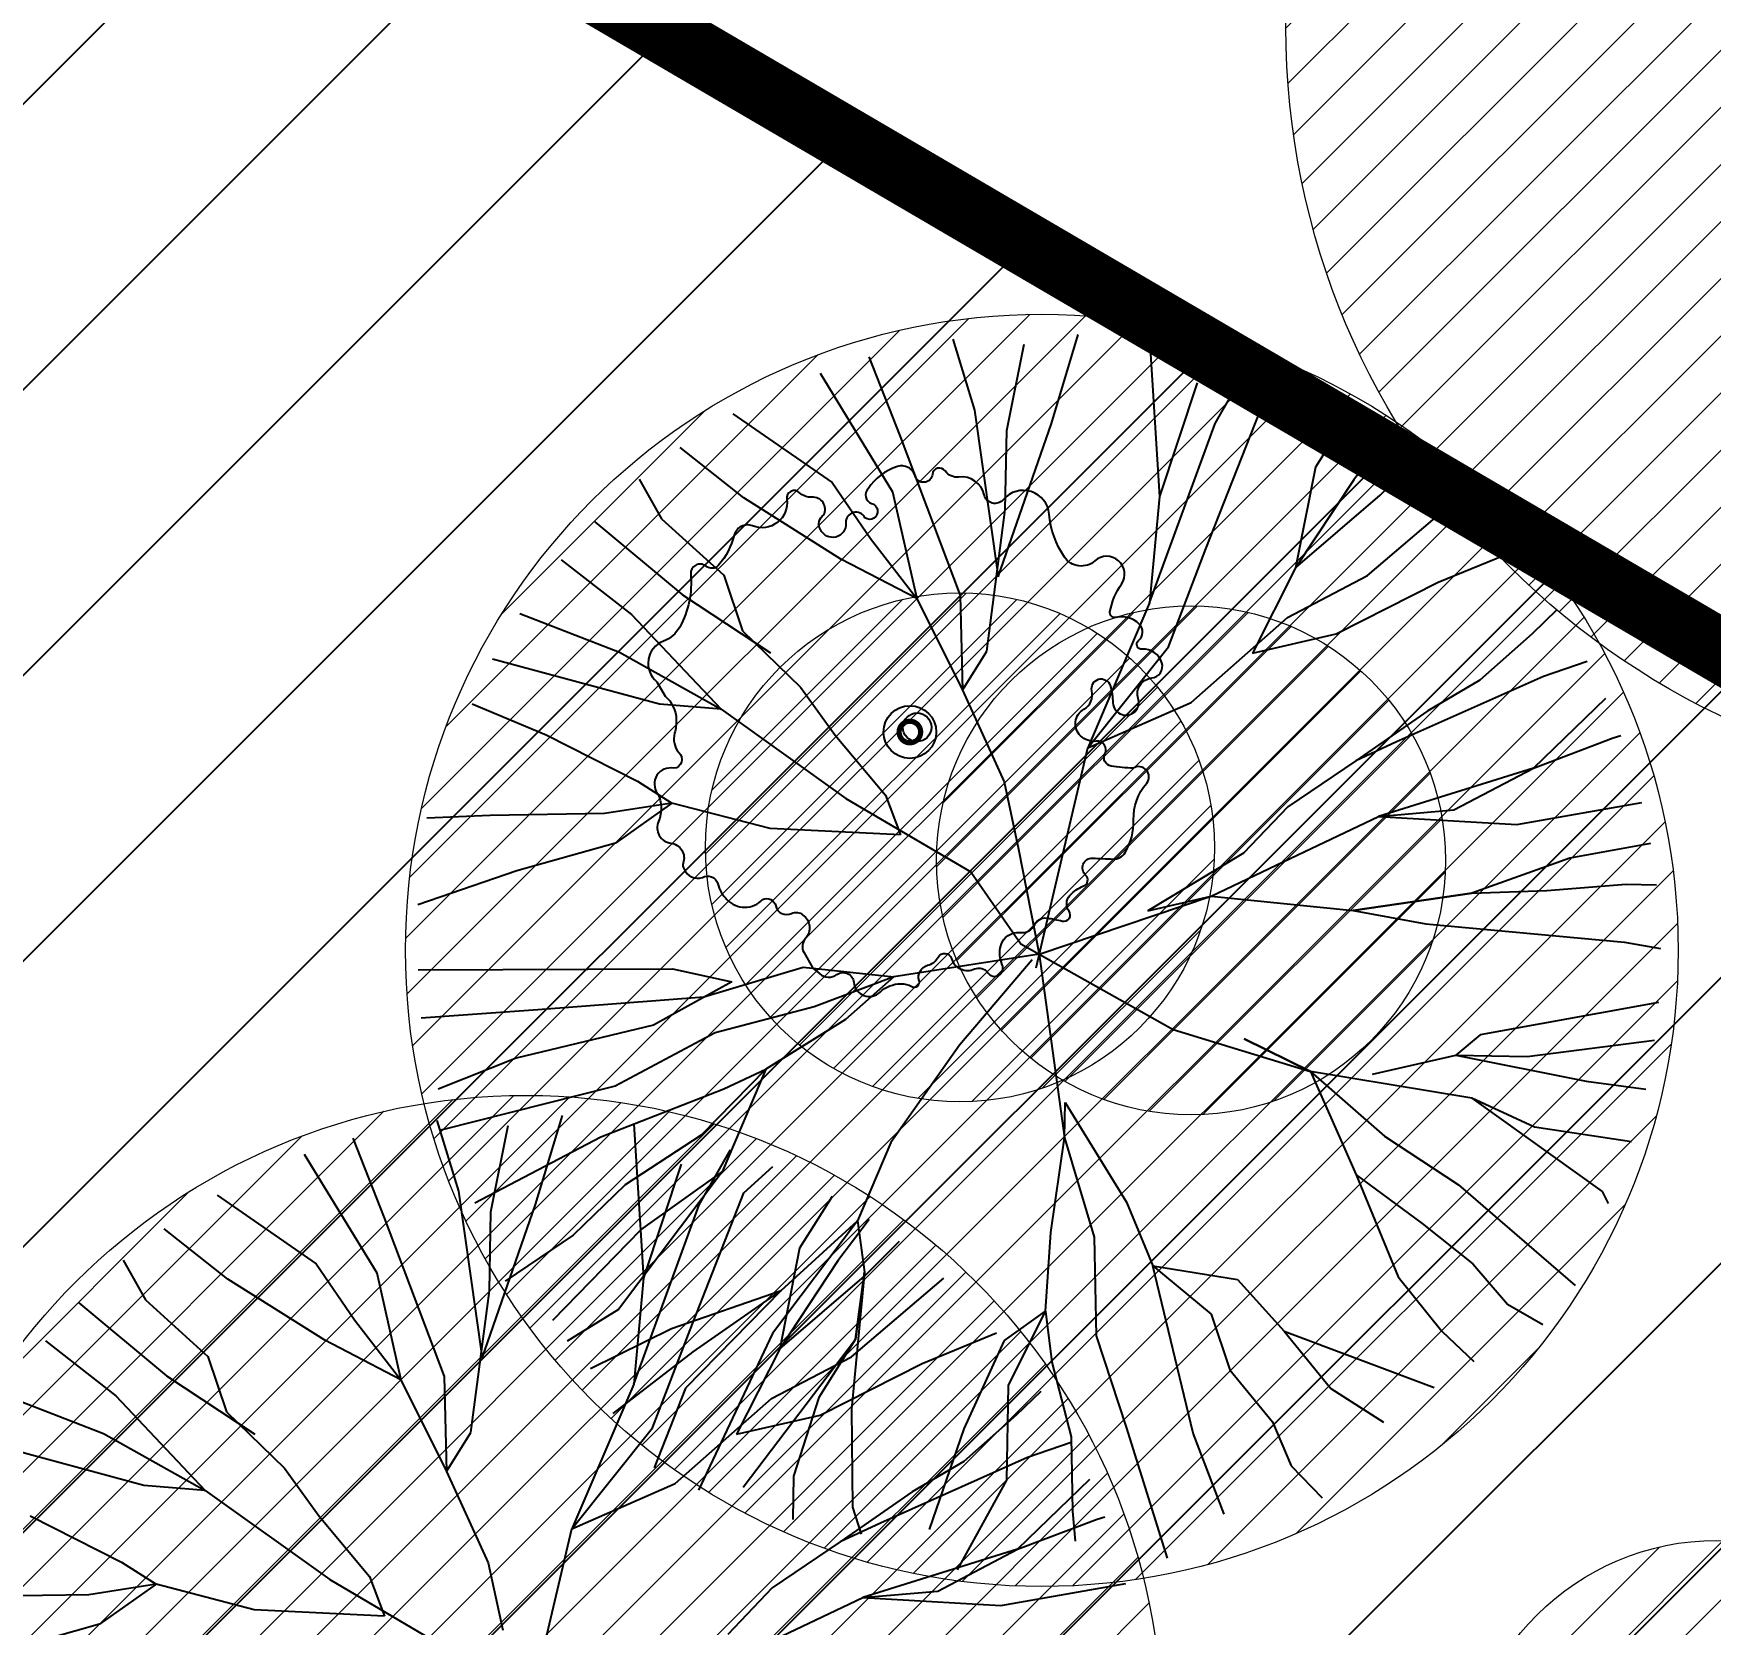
# Model space of a CAD drawing. Extents: x 352140 to 354978, y 6304672 to 6307963.
# Drawn here: x 352384.38 to 352397.56, y 6305941.98 to 6305954.48 of the extents above; entities that cross this region are included whole.
import ezdxf

# ---------------------------------------------------------------- set-up
doc = ezdxf.new("R2010")
doc.units = 0
doc.linetypes.add('CONTINUOS', pattern=[0])
doc.linetypes.add('DASHDOT', pattern=[1, 0.5, -0.25, 0, -0.25])
doc.layers.get('0').update_dxf_attribs({"linetype": 'CONTINUOUS'})
for name, color, linetype in [('02_Geo ext_Acotamiento', 7, 'CONTINUOUS'), ('03_Pav ext_Vereda HC', 42, 'CONTINUOUS'), ('03_S2_Pav ext_Borde vereda', 7, 'CONTINUOUS'), ('Paisajismo', 253, 'CONTINUOUS')]:
    doc.layers.add(name, color=color, linetype=linetype)
doc.layers.add('0_ASD_LINEA OFICIAL', color=253, linetype='DASHDOT', lineweight=20)
doc.layers.add('0_ASD_TOPOGRAFIA_ELEMENTOS', color=7, linetype='CONTINUOS', lineweight=5, true_color=0xbdbdbd)
doc.styles.add('ROMANS', font='romans.shx', dxfattribs={"width": 0.75})
doc.dimstyles.new('Principal', dxfattribs={"dimscale": 0, "dimtxt": 2, "dimasz": 2, "dimexe": 1, "dimexo": 1, "dimtad": 1, "dimrnd": 0.05, "dimzin": 1, "dimtxsty": 'ROMANS', "dimcen": 2.5, "dimclrt": 2, "dimaunit": 2, "dimadec": 0, "dimazin": 0, "dimtfac": 1, "dimtmove": 0, "dimatfit": 3, "dimfxl": 1, "dimfxlon": 1, "dimarcsym": 0})

# ---------------------------------------------------------------- blocks, each defined once
blk = doc.blocks.new('*D1198')
at = {"layer": '02_Geo ext_Acotamiento', "color": 0, "lineweight": -2, "transparency": 16777216}
blk.add_line((352276.2751045862, 6305950.453590345), (352270.2940694395, 6305949.519274759), dxfattribs=at)
at = {"layer": '02_Geo ext_Acotamiento', "color": 0, "transparency": 16777216}
blk.add_solid([(352270.2683459033, 6305949.68394436), (352270.3197929759, 6305949.354605158), (352269.3060518341, 6305949.364933541)], dxfattribs=at)
at = {"layer": '02_Geo ext_Acotamiento', "color": 2, "transparency": 16777216, "insert": (352273.6384944128, 6305950.96046438), "char_height": 1, "attachment_point": 5, "rotation": 8.878591050159262, "style": 'ROMANS'}
blk.add_mtext('R125,00', dxfattribs=at)
blk = doc.blocks.new('*D1275')
at = {"layer": '02_Geo ext_Acotamiento', "color": 0, "lineweight": -2, "transparency": 16777216}
blk.add_line((352265.4146312114, 6305940.601474353), (352259.5027200941, 6305939.299539646), dxfattribs=at)
at = {"layer": '02_Geo ext_Acotamiento', "color": 0, "transparency": 16777216}
blk.add_solid([(352259.466875284, 6305939.462306128), (352259.5385649044, 6305939.136773165), (352258.5261212075, 6305939.084470786)], dxfattribs=at)
at = {"layer": '02_Geo ext_Acotamiento', "color": 2, "transparency": 16777216, "insert": (352262.7517488985, 6305940.944537443), "char_height": 1, "attachment_point": 5, "rotation": 12.419567213945234, "style": 'ROMANS'}
blk.add_mtext('R137,50', dxfattribs=at)
blk = doc.blocks.new('A$C27410629')
at = {"true_color": 0x136734, "transparency": 33554559}
h = blk.add_hatch(dxfattribs=at)
h.set_pattern_fill('ANSI31', color=116, scale=0.5)
h.set_pattern_definition([(45, (-8759.562515186517, -519.1035735587502), (-1.122532015133644, 1.122532015133644), [])])
h.paths.add_polyline_path([(137.5068959888558, 1252.464406617455, 0.1176268807227723), (109.8147584422568, 1254.193915082657, 0.06692451075002814), (94.44469839795602, 1249.334472017372, 0.3153492887079504), (64.30173641118381, 1196.270282113329, 0.02268268711599586), (65.7292635223912, 1185.310127003227), (112.3603922077091, 1218.953454515778), (153.4782689701005, 1161.962272479494), (172.1053089193083, 1139.480769404351), (187.9579650288579, 1141.807885415954), (193.565073162812, 1120.465553675225), (224.197974734232, 1050.129297271156), (250.6203797236194, 989.4787086543838), (268.1526288855184, 972.7353945672494, 7.254700715645028e-06), (291.4898137452492, 983.2987389690225), (238.1945199318034, 1105.633967029937), (205.2934048173047, 1181.112163638985), (177.0531538182076, 1197.651557407602)])
at = {"layer": '0_ASD_LINEA OFICIAL', "ltscale": 8, "const_width": 0.5}
blk.add_lwpolyline([(137.5068959889312, 1252.464406617509), (177.0531538181858, 1197.651557407789), (205.2934048172829, 1181.112163639173), (238.1945199317815, 1105.633967030124), (279.3867585223161, 1122.912494985259), (245.5796072782432, 1209.119370970666)], dxfattribs=at)
blk.add_lwpolyline([(250.6203797236194, 989.4787086543838), (268.1526288854875, 972.7353945673531, 7.254700715664111e-06), (291.4898137452146, 983.2987389692971), (291.4898137452146, 983.2987389692971), (238.1945199318034, 1105.633967029937), (205.2934048173047, 1181.112163638985), (177.0531538182076, 1197.651557407602), (137.6146324061954, 1252.315079214)], format="xyb", dxfattribs=at)
blk = doc.blocks.new('1.0 - LO RECABARREN LOTEO PARQUE - VEGETACION EXISTENTE ETAPA MUNICIPAL__2024')
at = {"layer": 'Paisajismo'}
for p, q in [((352391.6032535574, 6305952.082006879), (352391.7730401289, 6305951.524352299)), ((352392.3786155063, 6305951.419510569), (352392.5885203256, 6305952.11985576)), ((352390.9429612244, 6305951.942131889), (352391.1881405273, 6305951.316867318)), ((352392.0267901549, 6305951.363049463), (352392.163736428, 6305952.042641534)), ((352393.1504546333, 6305952.051651023), (352393.2271173503, 6305950.844255731)), ((352390.5603326714, 6305951.815659542), (352391.1300027124, 6305950.882639382)), ((352393.6638090033, 6305951.418596901), (352393.9110892303, 6305951.849717214)), ((352393.5232505773, 6305951.737899113), (352393.2271173503, 6305950.844255731)), ((352394.0154366637, 6305951.511549276), (352394.2425592471, 6305951.718585654)), ((352389.8755000709, 6305951.494876612), (352390.6538151177, 6305950.954856102)), ((352391.7730401289, 6305951.524352299), (352391.9585909316, 6305950.213140807)), ((352391.9585909316, 6305950.213140807), (352392.3786155063, 6305951.419510569)), ((352393.1492801253, 6305950.008504761), (352393.6638090033, 6305951.418596901)), ((352393.591724749, 6305950.434264811), (352394.0154366637, 6305951.511549276)), ((352394.7094483913, 6305951.483291565), (352394.451850383, 6305951.076791135)), ((352391.1881405273, 6305951.316867318), (352391.6610132043, 6305950.067611639)), ((352392.0150850628, 6305950.743106767), (352392.0267901549, 6305951.363049463)), ((352394.9983905436, 6305951.304055761), (352394.7537559764, 6305950.977682969)), ((352389.9607228245, 6305950.834660536), (352389.4594746775, 6305951.23049614)), ((352394.961784384, 6305950.856995747), (352395.2371853567, 6305951.133534783)), ((352394.451850383, 6305951.076791135), (352394.2967093615, 6305950.285754851)), ((352389.1383340837, 6305950.982176108), (352389.3142006209, 6305950.670068705)), ((352390.6538151177, 6305950.954856102), (352390.955798356, 6305950.515040563)), ((352391.1300027124, 6305950.882639382), (352391.3192352894, 6305950.043057702)), ((352394.7537559764, 6305950.977682969), (352394.2967093615, 6305950.285754851)), ((352390.7227598582, 6305950.353234327), (352389.9607228245, 6305950.834660536)), ((352391.8699451911, 6305949.629552996), (352392.0150850628, 6305950.743106767)), ((352393.2271173503, 6305950.844255731), (352393.1492801253, 6305950.008504761)), ((352393.2271173503, 6305950.844255731), (352393.1492801253, 6305950.008504761)), ((352394.2967093615, 6305950.285754851), (352394.961784384, 6305950.856995747)), ((352394.8599398237, 6305950.224269848), (352395.5857389068, 6305950.841884291)), ((352388.7887984461, 6305950.646620194), (352389.4789952958, 6305950.073142486)), ((352389.3142006209, 6305950.670068705), (352389.8022899324, 6305950.226739313)), ((352390.955798356, 6305950.515040563), (352391.3192352894, 6305950.043057702)), ((352388.5261186416, 6305950.348004995), (352389.0788044222, 6305949.917235052)), ((352391.3192352894, 6305950.043057702), (352390.7227598582, 6305950.353234327)), ((352393.2979325014, 6305949.664607899), (352393.591724749, 6305950.434264811)), ((352395.4161854804, 6305950.171210197), (352396.0005802081, 6305950.410764736)), ((352389.8022899324, 6305950.226739313), (352389.9491865617, 6305949.789851957)), ((352394.2967093615, 6305950.285754851), (352393.9568997879, 6305949.614964732)), ((352394.233144874, 6305949.895014153), (352394.8599398237, 6305950.224269848)), ((352394.6140407342, 6305949.766020712), (352395.4161854804, 6305950.171210197)), ((352389.4789952958, 6305950.073142486), (352390.1713952909, 6305949.616382632)), ((352391.3192352894, 6305950.043057702), (352391.6779865475, 6305949.323094208)), ((352391.6610132043, 6305950.067611639), (352391.6779865475, 6305949.323094208)), ((352393.1492801253, 6305950.008504761), (352392.6623587201, 6305948.870394534)), ((352396.3470642166, 6305949.951026523), (352396.1544923549, 6305949.765713683)), ((352388.2009496132, 6305949.925885831), (352388.9841251905, 6305949.622023322)), ((352389.0788044222, 6305949.917235052), (352389.7823912901, 6305949.172837503)), ((352393.4758449757, 6305949.227132347), (352394.233144874, 6305949.895014153)), ((352389.9491865617, 6305949.789851957), (352390.4062563605, 6305949.347105652)), ((352393.9568997879, 6305949.614964732), (352394.6140407342, 6305949.766020712)), ((352396.1544923549, 6305949.765713683), (352395.744237709, 6305949.401362488)), ((352389.299173956, 6305949.212516255), (352387.9867882538, 6305949.566844682)), ((352388.9841251905, 6305949.622023322), (352389.7823912901, 6305949.172837503)), ((352391.6779865475, 6305949.323094208), (352391.8699451911, 6305949.629552996)), ((352392.6623587201, 6305948.870394534), (352393.2979325014, 6305949.664607899)), ((352396.5872482932, 6305949.549315928), (352396.2434520458, 6305949.431680647)), ((352396.2434520458, 6305949.431680647), (352395.0887164458, 6305948.91638895)), ((352390.4062563605, 6305949.347105652), (352390.6783942191, 6305948.969870252)), ((352391.6779865475, 6305949.323094208), (352392.0057219606, 6305948.603718911)), ((352395.744237709, 6305949.401362488), (352395.3363240426, 6305949.160997758)), ((352387.8271063795, 6305949.216958278), (352388.4066774107, 6305948.972496103)), ((352389.7823912901, 6305949.172837503), (352389.299173956, 6305949.212516255)), ((352389.7823912901, 6305949.172837503), (352390.7620849764, 6305948.47215965)), ((352392.6623587201, 6305948.870394534), (352393.4758449757, 6305949.227132347)), ((352395.3363240426, 6305949.160997758), (352394.7703975065, 6305948.768576181)), ((352396.7309088821, 6305949.259013602), (352396.1656096061, 6305948.711226266)), ((352388.4066774107, 6305948.972496103), (352389.124199665, 6305948.608669826)), ((352390.6783942191, 6305948.969870252), (352391.0728469974, 6305948.497299195)), ((352395.0887164458, 6305948.91638895), (352394.7703975065, 6305948.768576181)), ((352396.1656096061, 6305948.711226266), (352396.7906487606, 6305948.947488874)), ((352396.7906487606, 6305948.947488874), (352396.8512840676, 6305948.966423805)), ((352392.2573723254, 6305947.141583208), (352392.6623587201, 6305948.870394534)), ((352394.7703975065, 6305948.768576181), (352394.2360721456, 6305948.406567554)), ((352396.1656096061, 6305948.711226266), (352394.9483100295, 6305948.331103213)), ((352395.5388182264, 6305948.381970502), (352396.1656096061, 6305948.711226266)), ((352389.124199665, 6305948.608669826), (352389.3961330235, 6305948.435933459)), ((352391.0728469974, 6305948.497299195), (352391.1910651911, 6305948.184986571)), ((352392.0057219606, 6305948.603718911), (352392.1198433791, 6305948.074426726)), ((352389.3961330235, 6305948.435933459), (352388.8670749517, 6305948.352898915)), ((352389.3961330235, 6305948.435933459), (352388.9514303062, 6305948.121541219)), ((352390.1680652371, 6305948.235308775), (352389.3961330235, 6305948.435933459)), ((352390.7620849764, 6305948.47215965), (352391.744116121, 6305947.89547092)), ((352394.2360721456, 6305948.406567554), (352393.8878528578, 6305948.041045071)), ((352394.9483100295, 6305948.331103213), (352395.5388182264, 6305948.381970502)), ((352396.034541119, 6305948.268028818), (352397.0157950866, 6305948.440720993)), ((352387.9669751992, 6305948.338884025), (352387.4701071053, 6305948.317258333)), ((352388.8670749517, 6305948.352898915), (352387.9669751992, 6305948.338884025)), ((352391.1910651911, 6305948.184986571), (352390.1680652371, 6305948.235308775)), ((352394.2594832919, 6305948.003018737), (352394.9483100295, 6305948.331103213)), ((352394.9483100295, 6305948.331103213), (352396.034541119, 6305948.268028818)), ((352388.9514303062, 6305948.121541219), (352388.1761708189, 6305947.902659928)), ((352397.0856148161, 6305948.117886614), (352396.4501577716, 6305948.003310277)), ((352392.1198433791, 6305948.074426726), (352392.2823101342, 6305947.248038061)), ((352393.8878528578, 6305948.041045071), (352393.1346497341, 6305947.590142821)), ((352393.6332736237, 6305947.7047616), (352394.2594832919, 6305948.003018737)), ((352396.4501577716, 6305948.003310277), (352395.6816145106, 6305947.728103654)), ((352388.1761708189, 6305947.902659928), (352387.4000298234, 6305947.637090896)), ((352391.744116121, 6305947.89547092), (352392.1368131524, 6305947.329909366)), ((352392.2823101342, 6305947.248038061), (352393.6332736237, 6305947.7047616)), ((352393.1346497341, 6305947.590142821), (352393.6332736237, 6305947.7047616)), ((352393.6332736237, 6305947.7047616), (352394.748157836, 6305947.590685314)), ((352394.748157836, 6305947.590685314), (352395.6816145106, 6305947.728103654)), ((352395.6816145106, 6305947.728103654), (352394.748157836, 6305947.590685314)), ((352395.6816145106, 6305947.728103654), (352396.271537426, 6305947.747972383)), ((352396.271537426, 6305947.747972383), (352396.8930650867, 6305947.798253994)), ((352396.8930650867, 6305947.798253994), (352397.1331453651, 6305947.793721058)), ((352394.748157836, 6305947.590685314), (352395.3187814317, 6305947.487577535)), ((352395.3187814317, 6305947.487577535), (352396.8816409535, 6305947.341309415)), ((352392.1368131524, 6305947.329909366), (352393.3342140869, 6305946.656130604)), ((352396.8816409535, 6305947.341309415), (352397.1635289127, 6305947.293596908)), ((352392.2823101342, 6305947.248038061), (352391.1389765708, 6305947.069675907)), ((352392.2275269456, 6305947.204163344), (352391.6563295503, 6305946.532767752)), ((352392.2823101342, 6305947.248038061), (352392.4803478246, 6305945.804022172)), ((352387.4024011508, 6305947.126133619), (352389.4001016713, 6305947.132289011)), ((352389.4001016713, 6305947.132289011), (352389.8655214973, 6305947.030093979)), ((352389.6466164443, 6305946.91180316), (352390.4267422566, 6305947.145140178)), ((352390.4267422566, 6305947.145140178), (352391.1389765708, 6305947.069675907)), ((352391.1389765708, 6305947.069675907), (352390.5139409378, 6305946.833410644)), ((352391.1389765708, 6305947.069675907), (352390.7603266215, 6305946.735735002)), ((352391.1389765708, 6305947.069675907), (352391.1389765708, 6305947.069675907)), ((352389.8655214973, 6305947.030093979), (352389.2515724766, 6305946.691406683)), ((352387.4264436741, 6305946.7491059), (352388.3415293354, 6305946.812411157)), ((352388.3415293354, 6305946.812411157), (352389.6466164443, 6305946.91180316)), ((352390.5139409378, 6305946.833410644), (352389.734400407, 6305946.631072183)), ((352397.1489558665, 6305946.868391268), (352395.7462978732, 6305946.615484207)), ((352389.2515724766, 6305946.691406683), (352388.1717628966, 6305946.431571629)), ((352390.7603266215, 6305946.735735002), (352390.1323647277, 6305946.344484711)), ((352393.3342140869, 6305946.656130604), (352394.4139856307, 6305946.325660372)), ((352389.734400407, 6305946.631072183), (352388.9507631012, 6305946.211754166)), ((352391.6563295503, 6305946.532767752), (352391.114395872, 6305945.767795982)), ((352393.8913653618, 6305946.583594441), (352394.4139856307, 6305946.325660372)), ((352394.4139856307, 6305946.325660372), (352393.8913653618, 6305946.583594441)), ((352395.7462978732, 6305946.615484207), (352395.5563391483, 6305946.455607397)), ((352396.1169584098, 6305946.445022384), (352397.1165767625, 6305946.571104872)), ((352388.1717628966, 6305946.431571629), (352387.5595762796, 6305946.186258961)), ((352394.8991976064, 6305946.304551428), (352395.5563391483, 6305946.455607397)), ((352395.5563391483, 6305946.455607397), (352396.5806158237, 6305946.249452287)), ((352395.5563391483, 6305946.455607397), (352396.1169584098, 6305946.445022384)), ((352390.1323647277, 6305946.344484711), (352389.6261325695, 6305945.826905378)), ((352390.1323647277, 6305946.344484711), (352389.7905950451, 6305945.536985156)), ((352389.8029360158, 6305946.190606205), (352390.1323647277, 6305946.344484711)), ((352395.6822007053, 6305946.11566541), (352394.4139856307, 6305946.325660372)), ((352394.4139856307, 6305946.325660372), (352394.7709811908, 6305945.512708968)), ((352394.4139856307, 6305946.325660372), (352394.9939592492, 6305945.818579489)), ((352388.9507631012, 6305946.211754166), (352387.5789586267, 6305945.865557917)), ((352388.8377183828, 6305945.811847233), (352389.8029360158, 6305946.190606205)), ((352396.5806158237, 6305946.249452287), (352397.0469728178, 6305946.186736085)), ((352392.4803478246, 6305945.804022172), (352392.485615114, 6305946.082996257)), ((352392.485615114, 6305946.082996257), (352392.967270192, 6305945.298698183)), ((352395.6822007053, 6305946.11566541), (352396.704463085, 6305945.383092945)), ((352396.1743867915, 6305945.889315573), (352395.6822007053, 6305946.11566541)), ((352387.5493258578, 6305945.942026667), (352387.7191124293, 6305945.384372087)), ((352387.9728624553, 6305945.223069252), (352388.1098087284, 6305945.902661323)), ((352388.3246878068, 6305945.279530358), (352388.534592626, 6305945.979875548)), ((352389.0965269337, 6305945.911670811), (352389.1731896507, 6305944.704275519)), ((352396.9356198005, 6305945.773222303), (352396.1743867915, 6305945.889315573)), ((352386.8890335248, 6305945.802151677), (352387.1342128278, 6305945.176887106)), ((352387.8464970072, 6305945.293468233), (352388.8377183828, 6305945.811847233)), ((352389.6261325695, 6305945.826905378), (352389.0291865693, 6305945.435069477)), ((352391.114395872, 6305945.767795982), (352390.8545493492, 6305945.152538422)), ((352392.3732504527, 6305945.06184731), (352392.4803478246, 6305945.804022172)), ((352392.4803478246, 6305945.804022172), (352392.7138614723, 6305945.024409237)), ((352394.9939592492, 6305945.818579489), (352395.5762703261, 6305945.43548773)), ((352386.5064049719, 6305945.67567933), (352387.0760750128, 6305944.74265917)), ((352389.4693228777, 6305945.597918901), (352389.1731896507, 6305944.704275519)), ((352389.6098813037, 6305945.278616689), (352389.8571615307, 6305945.709737002)), ((352389.7905950451, 6305945.536985156), (352388.975669174, 6305944.454830951)), ((352389.151083619, 6305945.082021046), (352389.7905950451, 6305945.536985156)), ((352389.9615089641, 6305945.371569064), (352390.1886315476, 6305945.578605442)), ((352394.7709811908, 6305945.512708968), (352395.1028180836, 6305944.712775472)), ((352394.7709811908, 6305945.512708968), (352395.2912604311, 6305945.130785839)), ((352385.8215723714, 6305945.3548964), (352386.5998874181, 6305944.814875891)), ((352387.7191124293, 6305945.384372087), (352387.904663232, 6305944.073160595)), ((352389.0291865693, 6305945.435069477), (352388.6183466424, 6305945.039719724)), ((352389.5377970494, 6305944.294284599), (352389.9615089641, 6305945.371569064)), ((352390.6555206917, 6305945.343311353), (352390.3979226834, 6305944.936810923)), ((352395.5762703261, 6305945.43548773), (352396.492172908, 6305944.642990665)), ((352396.704463085, 6305945.383092945), (352396.7534568571, 6305945.28915589)), ((352387.904663232, 6305944.073160595), (352388.3246878068, 6305945.279530358)), ((352387.9611573632, 6305944.603126555), (352387.9728624553, 6305945.223069252)), ((352389.0953524258, 6305943.86852455), (352389.6098813037, 6305945.278616689)), ((352392.967270192, 6305945.298698183), (352393.1750280948, 6305944.798645078)), ((352385.9067951249, 6305944.694680324), (352385.4055469779, 6305945.090515928)), ((352387.1342128278, 6305945.176887106), (352387.6070855047, 6305943.927631428)), ((352388.4600054412, 6305944.371159684), (352389.151083619, 6305945.082021046)), ((352390.8545493492, 6305945.152538422), (352390.1862039273, 6305944.265920165)), ((352390.254677088, 6305944.605717494), (352390.8545493492, 6305945.152538422)), ((352390.9444628441, 6305945.164075549), (352390.6998282768, 6305944.837702757)), ((352390.8545493492, 6305945.152538422), (352390.9089764383, 6305944.748406583)), ((352395.2912604311, 6305945.130785839), (352395.6886359493, 6305944.813202464)), ((352388.6183466424, 6305945.039719724), (352388.0840212815, 6305944.677711095)), ((352390.3979226834, 6305944.936810923), (352390.242781662, 6305944.145774639)), ((352390.9078566845, 6305944.717015536), (352391.1832576572, 6305944.993554572)), ((352392.3305259456, 6305944.442492875), (352392.3732504527, 6305945.06184731)), ((352392.7138614723, 6305945.024409237), (352392.7302460129, 6305944.248895904)), ((352385.0844063842, 6305944.842195896), (352385.2602729214, 6305944.530088494)), ((352386.5998874181, 6305944.814875891), (352386.9018706564, 6305944.375060352)), ((352390.6998282768, 6305944.837702757), (352390.242781662, 6305944.145774639)), ((352395.6886359493, 6305944.813202464), (352395.9619442731, 6305944.497959002)), ((352386.6688321586, 6305944.213254116), (352385.9067951249, 6305944.694680324)), ((352387.0760750128, 6305944.74265917), (352387.2653075898, 6305943.903077491)), ((352389.1731896507, 6305944.704275519), (352389.0953524258, 6305943.86852455)), ((352389.1731896507, 6305944.704275519), (352389.0953524258, 6305943.86852455)), ((352390.242781662, 6305944.145774639), (352390.9078566845, 6305944.717015536)), ((352390.8060121241, 6305944.084289636), (352391.5318112072, 6305944.701904079)), ((352390.9089764383, 6305944.748406583), (352390.8069384114, 6305943.672993354)), ((352390.836991735, 6305944.222625669), (352390.9089764383, 6305944.748406583)), ((352390.9089764383, 6305944.748406583), (352390.836991735, 6305944.222625669)), ((352393.4905957063, 6305943.482211557), (352393.1750280948, 6305944.798645078)), ((352393.1750280948, 6305944.798645078), (352393.1750280948, 6305944.798645078)), ((352393.1750280948, 6305944.798645078), (352393.8405425097, 6305944.689904881)), ((352393.1750280948, 6305944.798645078), (352393.6332720264, 6305944.417895823)), ((352393.8405425097, 6305944.689904881), (352394.2067961434, 6305944.286006495)), ((352395.1028180836, 6305944.712775472), (352395.4452723115, 6305944.285974897)), ((352387.8160174916, 6305943.489572784), (352387.9611573632, 6305944.603126555)), ((352389.3934895758, 6305944.306830685), (352390.254677088, 6305944.605717494)), ((352390.254677088, 6305944.605717494), (352389.5014702999, 6305943.837753232)), ((352389.5629240898, 6305944.12264799), (352390.254677088, 6305944.605717494)), ((352384.7348707466, 6305944.506639983), (352385.4250675963, 6305943.933162274)), ((352385.2602729214, 6305944.530088494), (352385.7483622328, 6305944.086759102)), ((352388.975669174, 6305944.454830951), (352388.5737153013, 6305944.205548896)), ((352392.0088326857, 6305944.210746629), (352392.3305259456, 6305944.442492875)), ((352392.0402487613, 6305943.858816897), (352392.3305259456, 6305944.442492875)), ((352392.3305259456, 6305944.442492875), (352392.3794938176, 6305944.040284798)), ((352393.6332720264, 6305944.417895823), (352393.7801686068, 6305943.981005876)), ((352395.9619442731, 6305944.497959002), (352396.2381789068, 6305944.337703161)), ((352386.9018706564, 6305944.375060352), (352387.2653075898, 6305943.903077491)), ((352388.7566220452, 6305943.991928088), (352389.3934895758, 6305944.306830685)), ((352389.2440048018, 6305943.524627687), (352389.5377970494, 6305944.294284599)), ((352394.2067961434, 6305944.286006495), (352395.3854229169, 6305943.84181648)), ((352394.2067961434, 6305944.286006495), (352394.5721682939, 6305943.835421666)), ((352395.4452723115, 6305944.285974897), (352395.6978148941, 6305944.04768732)), ((352384.472190942, 6305944.208024783), (352385.0248767227, 6305943.77725484)), ((352387.2653075898, 6305943.903077491), (352386.6688321586, 6305944.213254116)), ((352390.1862039273, 6305944.265920165), (352389.6044755725, 6305943.036578922)), ((352389.954108405, 6305943.058593489), (352390.836991735, 6305944.222625669)), ((352390.836991735, 6305944.222625669), (352390.5490555792, 6305943.762938747)), ((352391.3622577809, 6305944.031229985), (352391.9466525086, 6305944.270784524)), ((352391.6919410267, 6305943.516171823), (352392.0088326857, 6305944.210746629)), ((352392.7302460129, 6305944.248895904), (352392.9649266045, 6305943.531277566)), ((352385.7483622328, 6305944.086759102), (352385.8952588622, 6305943.649871745)), ((352388.9332064491, 6305943.638407197), (352389.5629240898, 6305944.12264799)), ((352390.242781662, 6305944.145774639), (352389.9029720884, 6305943.47498452)), ((352390.1792171745, 6305943.755033941), (352390.8060121241, 6305944.084289636)), ((352390.5601130347, 6305943.6260405), (352391.3622577809, 6305944.031229985)), ((352392.3794938176, 6305944.040284798), (352392.5319893206, 6305943.453607411)), ((352385.4250675963, 6305943.933162274), (352386.1174675914, 6305943.476402421)), ((352387.2653075898, 6305943.903077491), (352387.6240588479, 6305943.183113996)), ((352387.6070855047, 6305943.927631428), (352387.6240588479, 6305943.183113996)), ((352393.7801686068, 6305943.981005876), (352394.1137530205, 6305943.571603288)), ((352384.1470219137, 6305943.785905619), (352384.9301974909, 6305943.48204311)), ((352385.0248767227, 6305943.77725484), (352385.7284635905, 6305943.032857291)), ((352389.0953524258, 6305943.86852455), (352388.6084310206, 6305942.730414323)), ((352389.5014702999, 6305943.837753232), (352389.2559786703, 6305943.211886258)), ((352389.4219172762, 6305943.087152136), (352390.1792171745, 6305943.755033941)), ((352390.5490555792, 6305943.762938747), (352390.3512444139, 6305943.146509904)), ((352392.0262026407, 6305943.114885141), (352392.0402487613, 6305943.858816897)), ((352392.293136517, 6305943.811046311), (352392.1005646553, 6305943.625733471)), ((352394.5721682939, 6305943.835421666), (352394.9877849465, 6305943.570703123)), ((352385.8952588622, 6305943.649871745), (352386.3523286609, 6305943.20712544)), ((352389.9029720884, 6305943.47498452), (352390.5601130347, 6305943.6260405)), ((352390.8069384114, 6305943.672993354), (352390.8157523559, 6305942.902212993)), ((352392.1005646553, 6305943.625733471), (352391.6903100095, 6305943.261382276)), ((352387.6240588479, 6305943.183113996), (352387.8160174916, 6305943.489572784)), ((352388.6084310206, 6305942.730414323), (352389.2440048018, 6305943.524627687)), ((352391.4200054923, 6305942.727340726), (352391.6919410267, 6305943.516171823)), ((352392.9649266045, 6305943.531277566), (352393.2868094473, 6305942.501929624)), ((352394.1137530205, 6305943.571603288), (352394.2624053965, 6305943.227706428)), ((352385.2452462565, 6305943.072536043), (352383.9328605542, 6305943.42686447)), ((352384.9301974909, 6305943.48204311), (352385.7284635905, 6305943.032857291)), ((352392.5333205936, 6305943.409335716), (352392.1895243462, 6305943.291700435)), ((352392.5319893206, 6305943.453607411), (352392.5443298512, 6305942.869575848)), ((352393.7356461539, 6305942.847082694), (352393.4905957063, 6305943.482211557)), ((352392.1895243462, 6305943.291700435), (352391.0347887462, 6305942.776408738)), ((352391.6903100095, 6305943.261382276), (352391.2823963431, 6305943.021017546)), ((352394.2624053965, 6305943.227706428), (352394.5058647708, 6305942.975043176)), ((352386.3523286609, 6305943.20712544), (352386.6244665196, 6305942.82989004)), ((352387.6240588479, 6305943.183113996), (352387.9517942611, 6305942.463738699)), ((352390.3512444139, 6305943.146509904), (352390.3448066596, 6305942.805543878)), ((352391.640526086, 6305942.408979722), (352392.0262026407, 6305943.114885141)), ((352392.6769811825, 6305943.11903339), (352392.1116819066, 6305942.571246054)), ((352385.7284635905, 6305943.032857291), (352385.2452462565, 6305943.072536043)), ((352385.7284635905, 6305943.032857291), (352386.7081572768, 6305942.332179438)), ((352388.6084310206, 6305942.730414323), (352389.4219172762, 6305943.087152136)), ((352391.2823963431, 6305943.021017546), (352390.716469807, 6305942.62859597)), ((352384.3527497111, 6305942.832515891), (352385.0702719655, 6305942.468689614)), ((352386.6244665196, 6305942.82989004), (352387.0189192978, 6305942.357318983)), ((352390.8157523559, 6305942.902212993), (352390.8818633955, 6305942.690797394)), ((352392.5443298512, 6305942.869575848), (352392.5632810254, 6305942.635698694)), ((352388.2034446258, 6305941.001602996), (352388.6084310206, 6305942.730414323)), ((352391.0347887462, 6305942.776408738), (352390.716469807, 6305942.62859597)), ((352392.1116819066, 6305942.571246054), (352392.736721061, 6305942.807508662)), ((352392.736721061, 6305942.807508662), (352392.797356368, 6305942.826443593)), ((352390.716469807, 6305942.62859597), (352390.182144446, 6305942.266587342)), ((352392.1116819066, 6305942.571246054), (352390.8943823299, 6305942.191123001)), ((352391.4848905269, 6305942.24199029), (352392.1116819066, 6305942.571246054)), ((352385.0702719655, 6305942.468689614), (352385.342205324, 6305942.295953247)), ((352387.9517942611, 6305942.463738699), (352388.0659156795, 6305941.934446514)), ((352386.7081572768, 6305942.332179438), (352387.6901884215, 6305941.755490708)), ((352387.0189192978, 6305942.357318983), (352387.1371374915, 6305942.045006359)), ((352384.8131472521, 6305942.212918703), (352383.9130474997, 6305942.198903813)), ((352385.342205324, 6305942.295953247), (352384.8131472521, 6305942.212918703)), ((352385.342205324, 6305942.295953247), (352384.8975026067, 6305941.981561007)), ((352386.1141375375, 6305942.095328563), (352385.342205324, 6305942.295953247)), ((352390.182144446, 6305942.266587342), (352389.8339251582, 6305941.901064859)), ((352390.2055555924, 6305941.863038525), (352390.8943823299, 6305942.191123001)), ((352390.8943823299, 6305942.191123001), (352391.4848905269, 6305942.24199029)), ((352390.8943823299, 6305942.191123001), (352391.9806134194, 6305942.128048606)), ((352391.9806134194, 6305942.128048606), (352392.961867387, 6305942.300740781)), ((352387.1371374915, 6305942.045006359), (352386.1141375375, 6305942.095328563)), ((352384.8975026067, 6305941.981561007), (352384.1222431193, 6305941.762679717))]:
    blk.add_line(p, q, dxfattribs=at)
blk.add_lwpolyline([(352389.4104069421, 6305948.709048223, 0.6955138808254504), (352389.2832626412, 6305948.511221628, -0.2255392695261671), (352389.289865396, 6305948.291489495, 0.5023494505905932), (352389.3871165366, 6305948.120622152, -0.4802749798689741), (352389.483782104, 6305947.964012728, 0.2369436236332957), (352389.4924935192, 6305947.91703477, 0.4029220979436825), (352389.635235634, 6305947.851026223, -0.4962347819388703), (352389.7550718766, 6305947.802389452, 0.1330338275736444), (352389.8281894314, 6305947.677167805, 0.4353336477773261), (352390.1077947379, 6305947.678015962, -0.488569705754358), (352390.2113069736, 6305947.628089044, 0.4877439821970214), (352390.3345069747, 6305947.568463491, -0.3064517291622678), (352390.4251650756, 6305947.555905958, -0.4404889238843586), (352390.4442120579, 6305947.370300306, 0.3123225526643463), (352390.4311193767, 6305947.26362547), (352390.5032503753, 6305947.139443467), (352390.5567407371, 6305947.093880679, 0.3429802734791328), (352390.6922251681, 6305947.087817801, -0.5785323296805363), (352390.8252219174, 6305947.026359378, 0.6300173216114966), (352391.0315679302, 6305946.949291267, -0.1920488457721681), (352391.1949878266, 6305947.015983971, -0.1326435008275975), (352391.2803676822, 6305946.99365923, 0.6849446094927193), (352391.3379980472, 6305947.040415679, -0.4348947291285878), (352391.4050826087, 6305947.160759947, 0.2107458944292428), (352391.4881694913, 6305947.224876042, -0.6667196941430846), (352391.5925818552, 6305947.214037356, 0.4552825967630862), (352391.7740218918, 6305947.131912298, -0.3679200206596655), (352391.8776080948, 6305947.102611764, 0.917061909416553), (352391.9914829236, 6305947.165350109, -0.1703201580452949), (352391.9796203729, 6305947.313892323, -0.3732936591978551), (352392.1323689109, 6305947.418065406, 0.3201129635327479), (352392.2462439725, 6305947.480808952, -0.32461764455728), (352392.3410952598, 6305947.532066048, -0.03059908035469733), (352392.4634296174, 6305947.508092814, 0.7055094901218709), (352392.5162795607, 6305947.585899754, -0.35198711862231), (352392.5217879973, 6305947.708994325, -0.1212513383006052), (352392.6300562434, 6305947.784321317, 0.5577729805880737), (352392.6462275367, 6305947.869941092, -0.7023121868799062), (352392.7015474608, 6305948.003139161, 0.001339907904123736), (352392.8616622488, 6305947.995974083, 0.275423555243933), (352392.9565137686, 6305948.04723638, 0.1418842295236193), (352393.0234997186, 6305948.303253467, -0.1856927754473269), (352393.126449424, 6305948.593157444, 0.8459007909094233), (352393.0203988986, 6305948.709431922, -0.02745243548026231), (352392.8465892883, 6305948.72680274, -0.5119379484649169), (352392.7982972926, 6305948.821874514, 0.596256859583382), (352392.7300243744, 6305948.921880966, -0.2187177468460145), (352392.6065965826, 6305948.963760496, -0.5045528366389146), (352392.6321144906, 6305949.17268327, 0.3334319147407092), (352392.6956221439, 6305949.317837343, -0.9602014126133943), (352392.8399098212, 6305949.360547232, -0.04844612515806811), (352392.8610446549, 6305949.223256563, 0.6912746304000336), (352393.0435864716, 6305949.165752498, 0.2494638868365608), (352393.0600329192, 6305949.257521025, -0.4778354515831), (352393.1659996911, 6305949.419294442, 0.4744669162122206), (352393.2454079323, 6305949.539082023, 0.3503970268230338), (352393.0896998005, 6305949.644720676, -0.7342361487065922), (352393.0619415759, 6305949.713802259, 0.4464999196021542), (352393.067725632, 6305949.843055975, 0.2563064467709742), (352392.8849084285, 6305949.894406091, -0.5406678664223364), (352392.8375756558, 6305949.939693329, -0.1041829534316712), (352392.927548375, 6305950.157684132, 0.8865416087823877), (352392.7197270488, 6305950.339660516, -0.4543477162668304), (352392.4803812603, 6305950.368875177, -0.1277218174663274), (352392.3597783186, 6305950.707292482, 0.6645801817689291), (352392.0008612412, 6305950.822029869, -0.6170445899004038), (352391.8482812098, 6305950.859694338, 0.3858694307195007), (352391.6508471208, 6305950.998036784, -0.2771674087304286), (352391.5419297219, 6305951.04607991, 0.6946149022919148), (352391.4420223929, 6305951.019714157, -0.8266017702726247), (352391.3057205352, 6305951.007314798, 0.4228837804392593), (352391.1671169706, 6305951.081356667, 0.1717680331395376), (352390.9371547853, 6305950.906633182, 0.5309331623980181), (352390.9636416725, 6305950.791119128, -1.218169247984725), (352390.9122065003, 6305950.677730954, 0.8343303741564642), (352390.7624073181, 6305950.636902991, -0.8521783861566744), (352390.5631744238, 6305950.587042333, -0.4254185961195224), (352390.5885458508, 6305950.700216252, 0.5918431344303124), (352390.4960751321, 6305950.840033106, -0.2182401514369128), (352390.3989219051, 6305950.875212037, 0.7173661333998489), (352390.2979130286, 6305950.824230489, -0.5781130057951823), (352390.0293614879, 6305950.61423102, 0.455114675384683), (352389.8841477065, 6305950.540557329, -0.1156325677754268), (352389.7625608803, 6305950.305482427, -0.4131706264212049), (352389.6634797121, 6305950.29757852, 0.6723122281853189), (352389.5434385599, 6305950.235116113, -0.1500923615976875), (352389.4569762083, 6305949.819621468, -0.1782991698656411), (352389.3285826403, 6305949.708192235, 0.5797560862021608), (352389.2777600881, 6305949.389426981), (352389.3423359459, 6305949.276857085, -0.2101937830600406), (352389.4299906919, 6305949.091918326, -0.07462556969435563), (352389.4170013919, 6305948.984848278, 0.2444373572310269), (352389.4494669655, 6305948.832359003, -0.6590784775172888), (352389.4104069421, 6305948.709048223, 0.6955138808254504)], format="xyb", close=True, dxfattribs=at)
at = {"layer": 'Paisajismo', "ltscale": 0.3, "const_width": 0.04097239586241556}
blk.add_lwpolyline([(352391.1905886082, 6305949.034128771), (352391.190586174, 6305949.03412421, 0.7774595610597398), (352391.3118100004, 6305948.923572885, 1.286240532831135), (352391.190586174, 6305949.03412421)], format="xyb", dxfattribs=at)
at = {"layer": 'Paisajismo'}
for centre, radius in [((352391.26525969, 6305948.994267642), 0.2069395611995712), ((352391.3221826848, 6305949.031849107), 0.1123241374474398)]:
    blk.add_circle(centre, radius, dxfattribs=at)

msp = doc.modelspace()

# ---------------------------------------------------------------- hatches: boundary and pattern name
at = {"layer": '03_Pav ext_Vereda HC'}
h = msp.add_hatch(dxfattribs=at)
h.set_pattern_fill('DOTS', color=256, scale=0.2, style=0)
h.set_pattern_definition([(0, (0, 0), (0.15875, 0.3175), [0, -0.3175])])
h.paths.add_polyline_path([(352533.7781987465, 6305988.647630177, 0.001234498587345054), (352535.675126165, 6305989.286498093), (352535.0273047538, 6305991.17866681, -0.001236873237655371), (352533.135689451, 6305990.541615871, -0.02053009870907239), (352503.8853697219, 6305981.940228953), (352503.2840382411, 6305984.518491437), (352499.4039184833, 6305983.544208242), (352499.9993888386, 6305980.991075858, -0.008887102906639828), (352487.1047705442, 6305978.156272031, -0.01455549524336389), (352464.6282001356, 6305974.170378275, -0.008990183444713605), (352459.9926205119, 6305973.570179023), (352460.1984365283, 6305971.58073849, 0.009019331760126793), (352464.9206284034, 6305972.191872346, 0.01455169346436648), (352487.5052945014, 6305976.196778146, 0.03211359260083807)])
h.paths.add_polyline_path([(352453.0159213872, 6305972.983824089, -0.006800505392013569), (352449.4833227422, 6305972.830716716, -0.009066641678675507), (352444.7696182578, 6305972.776126778), (352444.5771080579, 6305970.777466943, 0.01638310348206576), (352453.2219476647, 6305970.992351152)])
h.paths.add_polyline_path([(352389.6460369565, 6305991.879874823, -0.01753322086345317), (352376.9513572304, 6305998.31509122), (352352.1532079588, 6306011.99899601, 0.04440363374849853), (352342.0535807689, 6306016.089608755, 0.1133237876608219), (352314.4714570942, 6306018.047333277), (352314.9360717349, 6306016.097052595, -0.1572406347358349), (352351.2139975071, 6306010.232972499), (352375.9850852466, 6305996.564000573, 0.01750636999426037), (352388.7848668274, 6305990.074641938, -0.0115901603268221), (352405.9871731158, 6305981.141781882, 0.08676206377402094), (352437.5751283566, 6305971.093253941), (352437.7670282808, 6305973.085577833, -0.0864982168626583), (352406.9311932966, 6305982.905094895, 0.01159024218480682)])
h.paths.add_polyline_path([(352298.9308368328, 6306011.291528256, -0.04076991370934013), (352308.0869286793, 6306014.635858133), (352307.6251471448, 6306016.57596012, 0.04303443395370096), (352297.5531387314, 6306012.854879401, 0.2722251189562815), (352266.1428912832, 6305966.550484804), (352264.4334961653, 6305966.567898809, 0.01531595787327513), (352263.8567137016, 6305962.573567073), (352266.0299973136, 6305962.551427328, 0.02154698335859366), (352266.2729303729, 6305957.80291892, 0.06328346041658212), (352273.0108519612, 6305926.495241333, 0.007703608626722357), (352278.1261176605, 6305912.650623268), (352279.9891282905, 6305913.378097652, -0.007677046379327455), (352274.9122720578, 6305927.117035691, -0.06339052285138146), (352268.2648698924, 6305957.982510693, -0.3183358391945924)])
at = {"layer": '0_ASD_TOPOGRAFIA_ELEMENTOS'}
h = msp.add_hatch(dxfattribs=at)
h.set_pattern_fill('ANSI31', color=256, scale=0.1)
h.set_pattern_definition([(45, (346097.446445503, 6304214.784542865), (-0.2245064030267289, 0.2245064030267289), [])])
edge = h.paths.add_edge_path()
edge.add_arc((352400.220662844, 6305954.53671918), 6, 0, 360)
h = msp.add_hatch(dxfattribs=at)
h.set_pattern_fill('ANSI31', color=256, scale=0.1)
h.set_pattern_definition([(45, (346089.5280236927, 6304207.525961841), (-0.2245064030267289, 0.2245064030267289), [])])
edge = h.paths.add_edge_path()
edge.add_arc((352392.3022410336, 6305947.278138155), 5, 0, 360)
h = msp.add_hatch(dxfattribs=at)
h.set_pattern_fill('ANSI31', color=256, scale=0.1)
h.set_pattern_definition([(45, (346088.8840561896, 6304208.335051069), (-0.2245064030267289, 0.2245064030267289), [])])
edge = h.paths.add_edge_path()
edge.add_arc((352391.6582735304, 6305948.087227383), 2, 0, 360)
h = msp.add_hatch(dxfattribs=at)
h.set_pattern_fill('ANSI31', color=256, scale=0.1)
h.set_pattern_definition([(45, (346090.7003913173, 6304208.232807044), (-0.2245064030267289, 0.2245064030267289), [])])
edge = h.paths.add_edge_path()
edge.add_arc((352393.4746086582, 6305947.984983359), 2, 0, 360)
h = msp.add_hatch(dxfattribs=at)
h.set_pattern_fill('ANSI31', color=256, scale=0.1)
h.set_pattern_definition([(45, (346085.4740959932, 6304201.385981628), (-0.2245064030267289, 0.2245064030267289), [])])
edge = h.paths.add_edge_path()
edge.add_arc((352388.2483133341, 6305941.138157941), 5, 0, 360)
h = msp.add_hatch(dxfattribs=at)
h.set_pattern_fill('ANSI31', color=256, scale=0.1)
h.set_pattern_definition([(45, (346094.8331200109, 6304200.88848075), (-0.2245064030267289, 0.2245064030267289), [])])
edge = h.paths.add_edge_path()
edge.add_arc((352397.6073373517, 6305940.640657064), 2, 0, 360)

# ---------------------------------------------------------------- linework, layer by layer
for centre, radius in [((352400.220662844, 6305954.53671918), 6), ((352392.3022410336, 6305947.278138155), 5), ((352391.6582735304, 6305948.087227383), 2), ((352393.4746086582, 6305947.984983359), 2), ((352388.2483133341, 6305941.138157941), 5), ((352397.6073373517, 6305940.640657064), 2)]:
    msp.add_circle(centre, radius, dxfattribs=at)

# ---------------------------------------------------------------- block references
at = {"layer": '03_S2_Pav ext_Borde vereda', "linetype": 'Continuous'}
msp.add_blockref('A$C27410629', (352203.9623478023, 6304761.713605438), dxfattribs=at)
at = {"layer": 'Paisajismo'}
msp.add_blockref('1.0 - LO RECABARREN LOTEO PARQUE - VEGETACION EXISTENTE ETAPA MUNICIPAL__2024', (0, 0), dxfattribs=at)

# ---------------------------------------------------------------- dimensions: what is measured, and where the dimension line sits
at = {"layer": '02_Geo ext_Acotamiento'}
for center, mpoint, picture, middle in [((352392.8269086622, 6305968.660500089), (352258.5261212075, 6305939.084470786), '*D1275', (352262.9469750959, 6305940.05804143)), ((352392.8269086607, 6305968.660500091), (352269.3060518341, 6305949.364933541), '*D1198', (352273.7785958158, 6305950.063603161))]:
    dim = msp.add_radius_dim(center=center, mpoint=mpoint, dimstyle='Principal', override={"dimtmove": 1}, dxfattribs=at)
    dim.commit()
    dim.dimension.update_dxf_attribs({"geometry": picture, "text_midpoint": middle, "dimtype": 164})

doc.saveas('drawing.dxf')
